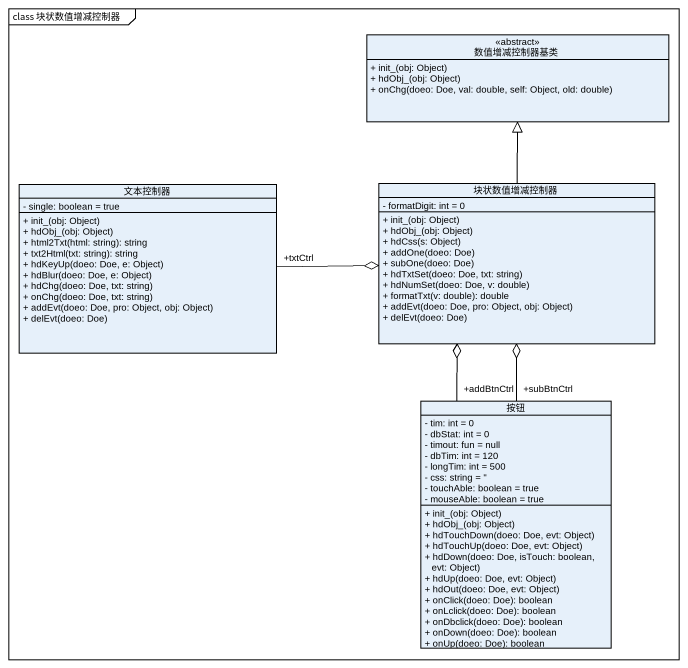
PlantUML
@startuml
mainframe class 块状数值增减控制器
hide circle
hide empty members
skinparam classAttributeIconSize 0
class 数值增减控制器基类 <<abstract>> {
  + init_(obj: Object)
  + hdObj_(obj: Object)
  + onChg(doeo: Doe, val: double, self: Object, old: double)
}
class 文本控制器 {
  - single: boolean = true
  + init_(obj: Object)
  + hdObj_(obj: Object)
  + html2Txt(html: string): string
  + txt2Html(txt: string): string
  + hdKeyUp(doeo: Doe, e: Object)
  + hdBlur(doeo: Doe, e: Object)
  + hdChg(doeo: Doe, txt: string)
  + onChg(doeo: Doe, txt: string)
  + addEvt(doeo: Doe, pro: Object, obj: Object)
  + delEvt(doeo: Doe)
}
class 块状数值增减控制器 {
  - formatDigit: int = 0
  + init_(obj: Object)
  + hdObj_(obj: Object)
  + hdCss(s: Object)
  + addOne(doeo: Doe)
  + subOne(doeo: Doe)
  + hdTxtSet(doeo: Doe, txt: string)
  + hdNumSet(doeo: Doe, v: double)
  + formatTxt(v: double): double
  + addEvt(doeo: Doe, pro: Object, obj: Object)
  + delEvt(doeo: Doe)
}
class 按钮 {
  - tim: int = 0
  - dbStat: int = 0
  - timout: fun = null
  - dbTim: int = 120
  - longTim: int = 500
  - css: string = ''
  - touchAble: boolean = true
  - mouseAble: boolean = true
  + init_(obj: Object)
  + hdObj_(obj: Object)
  + hdTouchDown(doeo: Doe, evt: Object)
  + hdTouchUp(doeo: Doe, evt: Object)
  + hdDown(doeo: Doe, isTouch: boolean, evt: Object)
  + hdUp(doeo: Doe, evt: Object)
  + hdOut(doeo: Doe, evt: Object)
  + onClick(doeo: Doe): boolean
  + onLclick(doeo: Doe): boolean
  + onDbclick(doeo: Doe): boolean
  + onDown(doeo: Doe): boolean
  + onUp(doeo: Doe): boolean
}
文本控制器 "+txtCtrl" -right-o 块状数值增减控制器
块状数值增减控制器 -up-|> 数值增减控制器基类
按钮 "+addBtnCtrl" -up-o 块状数值增减控制器
按钮 "+subBtnCtrl" -up-o 块状数值增减控制器
@enduml
